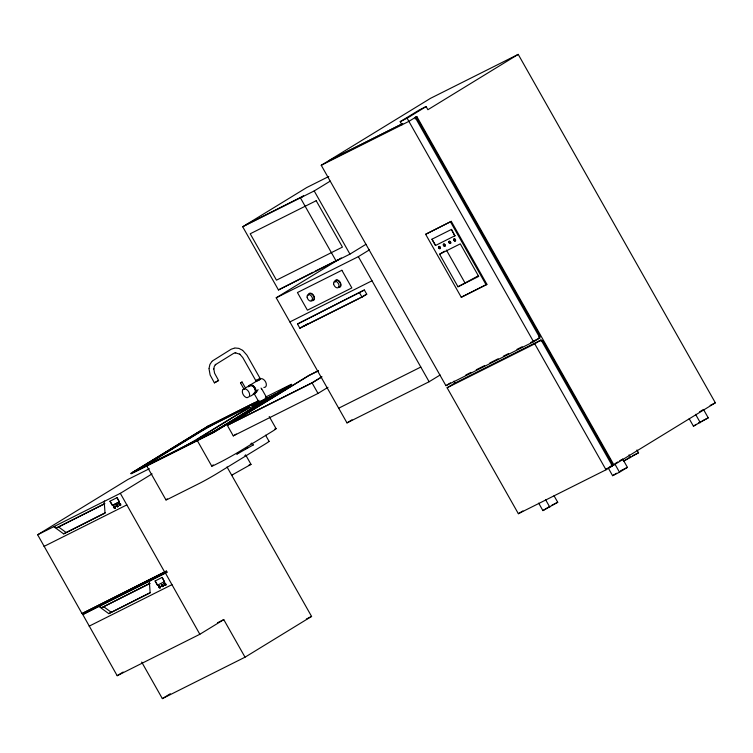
<?xml version="1.0" encoding="UTF-8"?>
<svg xmlns="http://www.w3.org/2000/svg" width="753" height="753" viewBox="0 0 753 753"><rect width="100%" height="100%" fill="white"/><g stroke="black" fill="none" stroke-linecap="round" stroke-linejoin="round"><path stroke-width="1.13" d="M261.677 389.019L261.018 388.068M209.042 368.415L209.899 364.471L211.932 361.402M213.758 368.998L214.313 366.4L215.659 364.377M114.993 508.115C111.02 507.738 115.99 504.105 114.993 508.087M114.569 508.153L113.581 507.127L113.807 506.016M116.988 504.604C119.943 507.541 114.352 506.12 117.223 504.698C119.878 509.207 114.437 505.263 116.244 504.858M118.852 503.898C122.372 502.251 119.2 507.71 118.899 503.663M160.276 587.754C156.784 588.564 160.474 583.415 160.116 587.848L160.38 587.566M159.758 588.027L158.507 586.192M160.229 587.66L159.881 586.323L158.61 586.003L159.354 585.749M162.526 586.643L163.034 586.371C159.495 587.086 162.789 581.956 163.147 586.182C159.984 586.756 162.535 582.587 163.147 586.182M163.975 583.66C165.387 581.052 167.044 586.785 164.37 584.761C162.949 582.333 166.281 583.311 165.905 584.799M258.081 389.612L256.481 392.2L254.74 393.414M114.635 508.266L115.096 507.899M120.668 505.225L120.16 505.498L120.621 505.131M243.897 388.953L245.497 388.049L242.052 382.035L240.489 382.929L243.897 388.953L244.452 388.623M132.914 472.206L207.499 426.499M289.557 385.894L214.191 432.034L133.187 472.639L207.734 426.913M237.167 453.843L236.734 454.2L253.507 444.797L252.669 445.032M232.63 474.55L232.14 474.955L251.003 464.375L245.798 455.17M119.322 503.249L119.529 503.202M212.355 360.988L231.199 349.213L234.569 348.084M215.245 364.791L233.571 353.411L235.717 352.686M209.023 368.772L210.125 375.003L214.398 382.853L218.586 380.5L214.577 373.187L213.777 368.65M218.586 380.5L214.398 382.853M242.089 382.025L240.527 382.919M239.708 354.07L242.767 357.562L255.822 380.651L256.538 380.171M242.758 350.427L246.956 355.209L260.02 378.298L255.822 380.651M244.866 455.556L245.553 455.038M258.373 380.209L260.538 379.211L256.425 381.555M250.9 443.724L251.879 443.065M265.508 398.563L266.148 398.158M238.146 453.174L239.595 452.271M207.772 426.339L130.815 473.411L213.532 431.968L291.458 384.237L265.367 397.236M208.007 426.763L131.05 473.806L213.777 432.391L291.693 384.651L284.399 388.237M415.223 117.477L539.91 337.871L533.576 341.758L445.927 385.668L321.239 165.274L327.574 161.396L402.695 123.756M401.989 124.819L400.21 121.666L419.214 110.023L426.113 106.568L427.892 109.712L518.215 54.385L715.35 402.817L613.94 464.94L608.716 467.557M400.21 121.666L407.1 118.212L426.113 106.568M613.94 464.94L416.804 116.508L408.879 121.365L321.239 165.274M415.119 118.88L416.71 117.901L540.212 336.196L538.63 337.165M365.949 244.311L349.947 254.119L278.45 289.943L242.701 226.757L306.725 187.544L328.797 176.484M242.701 226.757L314.199 190.942L330.209 181.134M278.45 289.943L313.088 272.228M440.129 375.003L429.116 381.743L346.992 422.894L276.219 297.793L341.269 257.94M276.219 297.793L358.343 256.651L369.346 249.902M425.643 234.287L451.282 221.354L486.909 284.314L486.118 284.803L461.269 297.256L425.643 234.287L451.282 221.354M431.968 239.2L435.526 245.497L431.968 239.2L451.452 229.42L454.85 235.811L451.452 229.42M297.501 324.025L364.367 289.999L366.739 294.197L361.986 297.106L299.873 328.223L297.501 324.025L364.367 289.999M299.873 328.223L303.685 325.898M307.393 323.931L304.221 325.87L359.765 298.047M360.809 297.52L366.739 294.197M439.592 254.232L460.29 243.859L478.701 276.398L457.993 286.771L439.592 254.232L444.458 251.257M245.704 387.804L249.695 385.367M250.043 385.15L256.698 381.074M250.457 396.2L254.439 393.763M149.969 583.5L101.58 607.746L99.396 606.146L165.453 573.099L167.034 572.129L166.441 571.085L82.021 613.573L37.65 534.762L127.972 479.435L149.367 468.714M53.802 526.676L104.648 501.14L104.178 501.432L105.034 513.122L63.628 533.868L53.802 526.676L37.65 534.762M200.373 437.408L232.065 417.99A16.895 0.706 -29.5 0 1 252.81 406.356L257.648 403.937A16.895 0.706 -29.5 0 1 256.218 405.895M54.272 526.385L56.456 527.985L104.639 503.625M132.942 472.216L213.692 431.761L275.965 393.687L276.2 394.111L254.909 404.775A12.067 0.508 -29.5 0 1 253.563 404.888L253.328 404.465A21.724 0.913 -29.5 0 0 250.89 404.662L208.317 426.029M327.969 387.324L318.02 393.424L233.27 435.883L227.34 425.389L308.946 375.399L318.359 370.683M104.178 501.432L120.329 493.337L152.087 473.882M457.993 286.771L478.268 275.852M109.985 501.216L112.517 505.319L119.426 501.856L117.044 497.658L109.985 501.216L112.366 505.414L119.426 501.856M117.044 497.658L119.266 501.959M63.628 533.868L105.345 512.708M321.22 377.178L312.288 382.646L230.305 423.723L308.739 375.681L318.199 370.937M227.34 425.389L312.081 382.929L322.03 376.829M113.383 506.43L114.004 505.969M115.303 507.569L115.087 506.722M120.828 504.802L120.612 503.955M119.247 505.009L119.934 505.479M115.153 507.993L114.409 508.247M117.393 506.882L118.014 506.421M233.27 435.883L236.263 434.057M461.269 297.256L486.909 284.314M120.329 493.337L164.7 572.148M346.992 422.894L351.999 419.826M445.927 385.668L450.454 382.891M447.113 387.767L453.457 383.889L541.096 339.97L612.349 465.909L606.014 469.797L518.365 513.706L447.113 387.767L534.762 343.857L541.096 339.97M82.021 613.573L166.441 571.085M227.02 466.954L311.582 616.425L245.036 657.19L223.773 619.625L199.846 634.28L117.176 675.705L82.774 614.523L167.034 572.129M82.774 614.523L100.507 605.459M101.58 607.746L149.762 583.387M150.882 580.224L149.301 581.194L150.158 592.884L108.752 613.629L98.925 606.438M541.002 341.363L542.584 340.394L612.65 464.234L611.069 465.203M155.118 580.977L157.49 585.175L155.118 580.977L162.177 577.419L164.389 581.711L162.177 577.419M108.752 613.629L150.468 592.47M161.377 584.62L161.895 584.347M164.032 583.424L164.653 582.963M164.37 584.761L165.058 585.241M165.453 573.099L199.846 634.28M117.176 675.705L123.153 672.034M141.677 662.056L162.356 698.615L170.31 693.748M518.365 513.706L522.893 510.929M617.724 462.003L614.759 463.82L619.503 472.216L627.428 467.368L622.675 458.972M619.71 460.789L621.686 459.575M699.528 411.891L703.49 409.463L708.244 417.859L693.419 426.17L689.193 418.706M538.677 503.136L542.904 510.6L549.831 506.355M622.656 459.226L623.719 461.09L629.659 457.457M542.904 510.6L557.728 502.289L554.029 495.756M623.719 461.09L638.535 452.779L636.953 449.983M608.377 468.215L612.603 475.68L616.566 473.251M693.419 426.17L696.384 424.353M698.37 423.139L701.344 421.322M263.738 399.608L264.689 399.052M207.64 426.292L208.186 425.991M207.875 426.716L208.421 426.405M208.044 426.179L259.098 400.37M208.28 426.603L258.298 401.311M262.731 400.182L259.418 401.942M245.694 448.713L247.85 447.527M208.553 426.452L254.203 403.542M518.215 54.385L430.575 98.295L329.155 160.427L402.573 123.643M414.837 117.496L416.804 116.508M245.873 224.818L303.572 195.912L300.4 197.851L336.139 261.037M315.187 271.184L338.266 259.616M435.526 245.497L455.01 235.717M289.877 321.936L372.001 280.784M282.93 389.15L284.982 388.124M287.034 387.098L289.594 385.847M253.328 404.465A12.067 0.508 -29.5 0 0 254.674 404.361L275.965 393.687M56.456 527.985L104.846 503.738M44.022 546.405L126.852 504.887M338.681 408.201L420.805 367.05M465.834 374.994L471.049 372.377M476.263 369.761L484.612 365.582M489.827 362.965L498.175 358.786M503.39 356.169L508.614 353.552M516.953 349.373L522.177 346.757M530.526 342.577L539.91 337.871M157.49 585.175L164.549 581.617M89.146 626.167L171.985 584.648M217.495 622.769L223.773 619.625M710.135 405.434L715.35 402.817M306.358 619.041L311.582 616.425M606.09 469.044L612.349 465.909M632.624 455.744L638.535 452.779M702.323 420.823L708.244 417.859M162.356 698.615L245.036 657.19M551.808 505.254L557.728 502.289M620.528 470.823L627.428 467.368M612.603 475.68L619.503 472.216M248.697 465.298L251.003 464.375M259.503 378.505L260.02 378.298M235.143 347.99L238.852 348.385L242.475 350.239M235.152 352.781L239.981 354.258M58.358 526.818L66 532.418M103.49 606.579L111.133 612.18M695.565 414.319L700.318 422.715M629.037 454.84L630.619 457.636M407.1 118.212L533.576 341.758M534.762 343.857L606.014 469.797M450.492 221.834L486.118 284.803M446.407 250.062L464.808 282.591M545.577 499.681L549.803 507.145M454.031 381.131L455.189 383.173M358.343 256.651L429.116 381.743M314.199 190.942L349.947 254.119M359.614 292.908L361.986 297.106M312.081 382.929L318.02 393.424M261.507 388.51L266.722 397.725M261.235 402.394L262.373 404.417M269.226 416.522L276.078 428.636M254.119 393.565L258.947 402.102M250.89 404.662L251.126 405.086A21.724 0.913 -29.5 0 1 255.653 403.1M265.583 435.196L269.047 441.305M196.938 439.931L211.781 466.173M146.383 465.298L165.971 499.936M83.771 612.5L84.364 613.554M308.306 295.176A4.104 2.626 58.5 0 1 311.62 293.519A4.104 2.626 58.5 0 1 314.481 298.565A4.104 2.626 58.5 0 1 311.158 300.231M334.803 281.904A4.104 2.626 58.5 0 1 337.852 280.107A4.104 2.626 58.5 0 1 340.977 284.681A4.104 2.626 58.5 0 1 338.464 287.279M308.815 294.668A3.624 2.306 58.5 0 1 313.464 295.835A3.624 2.306 58.5 0 1 311.902 300.118M335.17 282.102A3.624 2.306 58.5 0 1 337.862 280.521A3.624 2.306 58.5 0 1 340.61 284.549A3.624 2.306 58.5 0 1 338.398 286.837M226.107 424.334A16.895 0.706 -29.5 0 1 205.353 435.968M200.524 438.387A16.895 0.706 -29.5 0 1 201.955 436.439M268.416 441.484A14.486 0.602 -29.5 0 1 264.745 444.308L217.203 473.421A14.486 0.602 -29.5 0 1 199.413 483.398L169.048 498.608A14.486 0.602 -29.5 0 1 166.197 499.625M255.709 403.279A21.724 0.913 -29.5 0 1 254.994 403.881M254.363 404.333A21.724 0.913 -29.5 0 1 253.563 404.888M149.452 463.98A14.486 0.602 -29.5 0 1 150.685 462.304L198.218 433.182A14.486 0.602 -29.5 0 1 216.007 423.214L246.372 407.994A14.486 0.602 -29.5 0 1 245.149 409.67L197.606 438.792A14.486 0.602 -29.5 0 1 179.816 448.769M166.629 499.295A14.486 0.602 -29.5 0 1 167.27 498.853M274.61 429.154A16.895 0.706 -29.5 0 1 271.061 432.128L240.951 450.576A16.895 0.706 -29.5 0 1 220.196 462.21L215.367 464.629A16.895 0.706 -29.5 0 1 212.045 465.815M212.544 465.42A16.895 0.706 -29.5 0 1 213.287 464.902M249.168 385.997A4.829 3.078 58.5 0 1 255.173 387.964A4.829 3.078 58.5 0 1 253.554 393.763M249.864 385.922A4.302 2.739 58.5 0 1 254.872 388.115A4.302 2.739 58.5 0 1 254.006 393.254M249.949 385.828A4.302 2.739 58.5 0 1 252.311 386.054M253.526 386.995A4.302 2.739 58.5 0 1 254.185 393.301M249.196 385.715A4.829 3.078 58.5 0 1 255.051 388.595A4.829 3.078 58.5 0 1 253.206 393.97M248.556 386.844A4.829 3.078 58.5 0 1 248.819 386.214M259.841 379.192A4.829 3.078 58.5 0 1 265.696 382.072A4.829 3.078 58.5 0 1 263.851 387.447M243.134 389.433L242.748 389.932A4.829 3.078 58.5 0 0 243.238 394.666A4.829 3.078 58.5 0 0 247.144 397.688L249.252 396.624A4.829 3.078 58.5 0 0 248.763 391.899A4.829 3.078 58.5 0 0 244.866 388.868L243.134 389.433M165.801 584.987L165.284 585.26L165.801 584.987M316.194 200.722L250.212 233.778L276.464 280.163L342.436 247.106L316.194 200.722M341.871 270.28L297.435 292.55L307.412 310.18L351.849 287.919L341.871 270.28M438.481 247.379A1.205 0.772 58.5 0 0 439.978 248.65A1.205 0.772 58.5 0 0 439.677 246.777A1.205 0.772 58.5 0 0 438.481 247.379M443.319 244.96A1.205 0.772 58.5 0 0 444.807 246.231A1.205 0.772 58.5 0 0 444.515 244.358A1.205 0.772 58.5 0 0 443.319 244.96M448.835 242.193A1.205 0.772 58.5 0 0 450.322 243.464A1.205 0.772 58.5 0 0 450.03 241.591A1.205 0.772 58.5 0 0 448.835 242.193M453.664 239.774A1.205 0.772 58.5 0 0 455.16 241.045A1.205 0.772 58.5 0 0 454.859 239.172A1.205 0.772 58.5 0 0 453.664 239.774M438.641 247.285A1.205 0.772 58.5 0 0 440.129 248.556A1.205 0.772 58.5 0 0 439.837 246.683A1.205 0.772 58.5 0 0 438.641 247.285M443.479 244.866A1.205 0.772 58.5 0 0 444.967 246.137A1.205 0.772 58.5 0 0 444.675 244.264A1.205 0.772 58.5 0 0 443.479 244.866M448.995 242.099A1.205 0.772 58.5 0 0 450.482 243.37A1.205 0.772 58.5 0 0 450.19 241.497A1.205 0.772 58.5 0 0 448.995 242.099M453.824 239.67A1.205 0.772 58.5 0 0 455.311 240.951A1.205 0.772 58.5 0 0 455.019 239.078A1.205 0.772 58.5 0 0 453.824 239.67M307.12 297.171A3.624 2.306 58.5 0 0 311.591 300.993A3.624 2.306 58.5 0 0 310.707 295.374A3.624 2.306 58.5 0 0 307.12 297.171M333.626 283.89A3.624 2.306 58.5 0 0 338.088 287.712A3.624 2.306 58.5 0 0 337.212 282.093A3.624 2.306 58.5 0 0 333.626 283.89"/></g></svg>
